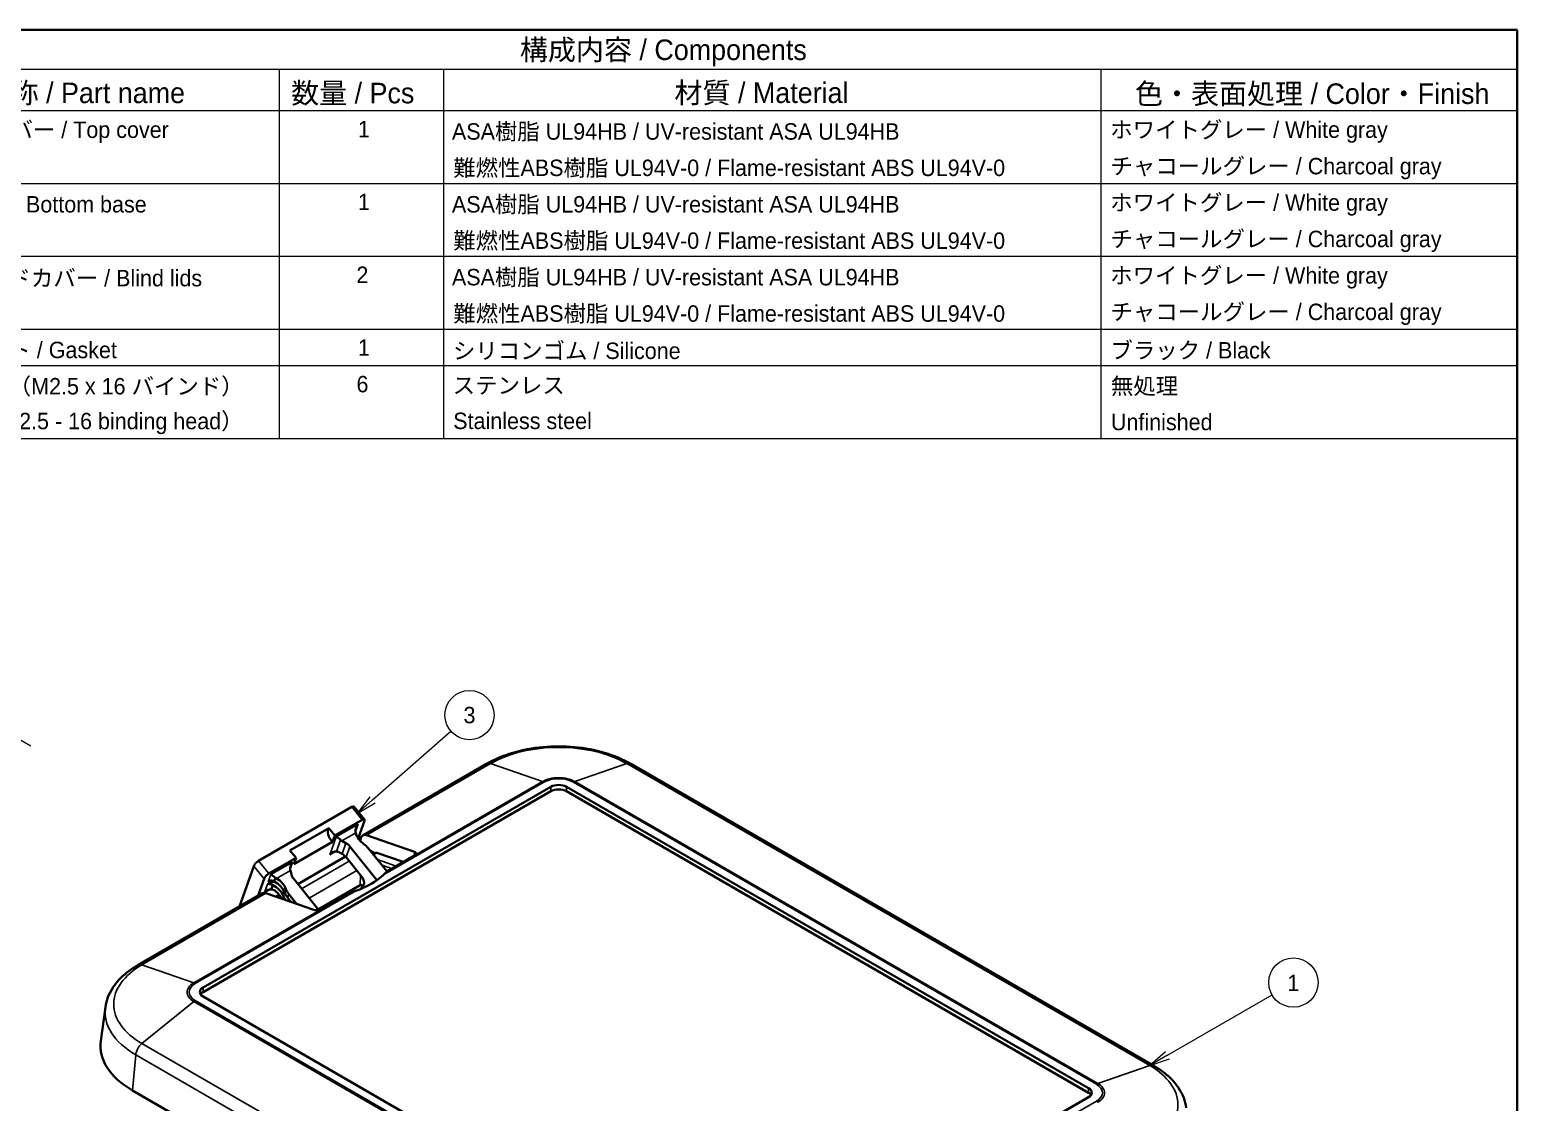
# Model space of a CAD drawing. Header units: millimetres. Extents: x 22 to 2984, y 12 to 577.
# Drawn here: x 336.7 to 608.2, y 237.7 to 433.5 of the extents above; entities that cross this region are included whole.
import ezdxf

# ---------------------------------------------------------------- set-up
doc = ezdxf.new("R2010")
doc.units = ezdxf.units.MM
doc.header["$LTSCALE"] = 1.5
doc.layers.get('Defpoints').update_dxf_attribs({"lineweight": 25})
for name, color, linetype, lineweight in [('Border (ISO)', 7, 'Continuous', 35), ('Dimension (ISO)', 7, 'Continuous', 18), ('Symbol (ISO)', 7, 'Continuous', 18), ('Visible (ISO)', 7, 'Continuous', 35), ('Visible Narrow (ISO)', 7, 'Continuous', 25)]:
    doc.layers.add(name, color=color, linetype=linetype, lineweight=lineweight)
doc.layers.add('Symbol (TK)', color=100, linetype='Continuous', lineweight=18, true_color=0x00ff3f)
doc.styles.add('Note Text (TK)', font='MS PGothic.ttf')
doc.styles.add('Note Text (TK2)', font='MS PGothic.ttf')
doc.dimstyles.new('Default - Method 1b (TK)', dxfattribs={"dimscale": 1.5, "dimtxt": 2.5, "dimasz": 2.5, "dimexe": 1, "dimexo": 1.5, "dimgap": 1, "dimtad": 1, "dimtoh": 1, "dimrnd": 1e-08, "dimdsep": 46, "dimtxsty": 'Note Text (TK)', "dimcen": 0.09, "dimdle": 5, "dimclrd": 100, "dimclre": 100, "dimclrt": 7, "dimadec": 1, "dimazin": 1, "dimtfac": 1, "dimtmove": 0, "dimatfit": 3, "dimfxl": 1, "dimtolj": 1, "dimlwd": -1, "dimlwe": -1, "dimarcsym": 0})

# ---------------------------------------------------------------- blocks, each defined once
blk = doc.blocks.new('図面枠 tk図枠')
at = {"layer": 'Border (ISO)'}
for p, q in [((14.5, 289), (405.5, 289)), ((405.5, 289), (405.5, 8))]:
    blk.add_line(p, q, dxfattribs=at)
blk = doc.blocks.new('*D6')
at = {"layer": 'Defpoints', "color": 0, "transparency": 16777216}
for p in [(282.14, 334.43), (191.81, 281.31), (245.14, 250.52)]:
    blk.add_point(p, dxfattribs=at)
at = {"layer": 'Dimension (ISO)', "color": 100, "transparency": 16777216}
for p, q in [((284.38, 333.14), (336.96, 302.78)), ((332.24, 301.74), (248.37, 252.42)), ((194.05, 280.01), (246.63, 249.65))]:
    blk.add_line(p, q, dxfattribs=at)
for points in [[(331.92, 302.28), (332.56, 301.2), (335.47, 303.64)], [(248.05, 252.95), (248.69, 251.88), (245.14, 250.52)]]:
    blk.add_solid(points, dxfattribs=at)
at = {"layer": 'Dimension (ISO)', "color": 7, "transparency": 16777216, "insert": (285.98, 278.05), "char_height": 3.75, "attachment_point": 4, "rotation": 30.4613, "style": 'Note Text (TK)'}
blk.add_mtext('\\A1;{\\Q-29.539;\\W0.820;\\H0.816x; 130}', dxfattribs=at)
blk = doc.blocks.new('構成内容 _ Components')
at = {"layer": 'Symbol (ISO)'}
for p, q in [((405.5, 289), (199.83, 289)), ((405.5, 289), (405.5, 284.16)), ((405.5, 284.16), (199.83, 284.16)), ((254.83, 284.16), (254.83, 279.12)), ((274.83, 284.16), (274.83, 279.12)), ((354.83, 284.16), (354.83, 279.12)), ((405.5, 284.16), (405.5, 279.12)), ((405.5, 279.12), (199.83, 279.12)), ((254.83, 279.12), (254.83, 239.22)), ((274.83, 279.12), (274.83, 239.22)), ((354.83, 279.12), (354.83, 239.22)), ((405.5, 279.12), (405.5, 239.22)), ((405.5, 270.25), (199.83, 270.25)), ((405.5, 261.39), (199.83, 261.39)), ((405.5, 252.52), (199.83, 252.52)), ((405.5, 248.09), (199.83, 248.09)), ((405.5, 239.22), (199.83, 239.22))]:
    blk.add_line(p, q, dxfattribs=at)
at = {"layer": 'Symbol (ISO)', "color": 7, "attachment_point": 7}
for s, insert, char_height, style in [('構成内容 / Components', (284.14, 284.56), 2.5, 'Note Text (TK)'), ('名称 / Part name', (218.76, 279.79), 2.5, 'Note Text (TK)'), ('数量 / Pcs', (256.3, 279.76), 2.5, 'Note Text (TK)'), ('材質 / Material', (302.95, 279.8), 2.5, 'Note Text (TK)'), ('色・表面処理 / Color・Finish', (358.98, 279.69), 2.5, 'Note Text (TK)'), ('トップカバー / Top cover', (211.24, 275.23), 2, 'Note Text (TK2)'), ('1', (264.43, 275.91), 2, 'Note Text (TK2)'), ('ASA樹脂 UL94HB / UV-resistant ASA UL94HB', (275.87, 275.4), 2, 'Note Text (TK2)'), ('ホワイトグレー / White gray', (355.97, 275.24), 2, 'Note Text (TK2)'), ('難燃性ABS樹脂 UL94V-0 / Flame-resistant ABS UL94V-0', (276.03, 270.97), 2, 'Note Text (TK2)'), ('チャコールグレー / Charcoal gray', (356, 270.8), 2, 'Note Text (TK2)'), ('ボディー / Bottom base', (210.95, 266.55), 2, 'Note Text (TK2)'), ('1', (264.43, 267.05), 2, 'Note Text (TK2)'), ('ASA樹脂 UL94HB / UV-resistant ASA UL94HB', (275.87, 266.54), 2, 'Note Text (TK2)'), ('ホワイトグレー / White gray', (355.97, 266.37), 2, 'Note Text (TK2)'), ('難燃性ABS樹脂 UL94V-0 / Flame-resistant ABS UL94V-0', (276.03, 262.11), 2, 'Note Text (TK2)'), ('チャコールグレー / Charcoal gray', (356, 261.94), 2, 'Note Text (TK2)'), ('ブラインドカバー / Blind lids', (211, 257.66), 2, 'Note Text (TK2)'), ('2', (264.25, 258.18), 2, 'Note Text (TK2)'), ('ASA樹脂 UL94HB / UV-resistant ASA UL94HB', (275.87, 257.67), 2, 'Note Text (TK2)'), ('ホワイトグレー / White gray', (355.97, 257.5), 2, 'Note Text (TK2)'), ('難燃性ABS樹脂 UL94V-0 / Flame-resistant ABS UL94V-0', (276.03, 253.24), 2, 'Note Text (TK2)'), ('チャコールグレー / Charcoal gray', (356, 253.07), 2, 'Note Text (TK2)'), ('ガスケット / Gasket', (210.99, 248.83), 2, 'Note Text (TK2)'), ('1', (264.43, 249.32), 2, 'Note Text (TK2)'), ('シリコンゴム / Silicone', (275.99, 248.82), 2, 'Note Text (TK2)'), ('ブラック / Black', (356, 248.79), 2, 'Note Text (TK2)'), ('取付ビス（M2.5 x 16 バインド）', (211.03, 244.36), 2, 'Note Text (TK2)'), ('6', (264.26, 244.85), 2, 'Note Text (TK2)'), ('ステンレス', (275.96, 244.6), 2, 'Note Text (TK2)'), ('無処理', (356.06, 244.42), 2, 'Note Text (TK2)'), ('Screw（M2.5 - 16 binding head）', (211.03, 239.78), 2, 'Note Text (TK2)'), ('Stainless steel', (276.03, 240.38), 2, 'Note Text (TK2)'), ('Unfinished', (356.06, 240.24), 2, 'Note Text (TK2)')]:
    blk.add_mtext(s, dxfattribs=dict(at, insert=insert, char_height=char_height, style=style))
blk = doc.blocks.new('バルーン1')
at = {"layer": 'Symbol (TK)', "color": 100, "true_color": 0x00ff40}
for p, q in [((362.94, 164.2), (375.66, 171.55)), ((362.69, 164.64), (360.78, 162.95)), ((362.94, 164.2), (360.78, 162.95)), ((360.78, 162.95), (363.19, 163.77))]:
    blk.add_line(p, q, dxfattribs=at)
at = {"layer": 'Symbol (TK)'}
blk.add_circle((378.26, 173.05), 3, dxfattribs=at)
at = {"layer": 'Symbol (TK)', "color": 7, "insert": (378.26, 173.02), "char_height": 2, "attachment_point": 5, "style": 'Note Text (TK2)'}
blk.add_mtext('1', dxfattribs=at)
blk = doc.blocks.new('バルーン5')
at = {"layer": 'Symbol (TK)', "color": 100, "true_color": 0x00ff40}
for p, q in [((266.2, 195.29), (275.75, 203.63)), ((265.87, 195.66), (264.32, 193.64)), ((266.2, 195.29), (264.32, 193.64)), ((264.32, 193.64), (266.53, 194.91))]:
    blk.add_line(p, q, dxfattribs=at)
at = {"layer": 'Symbol (TK)'}
blk.add_circle((278.01, 205.6), 3, dxfattribs=at)
at = {"layer": 'Symbol (TK)', "color": 7, "insert": (278.01, 205.59), "char_height": 2, "attachment_point": 5, "style": 'Note Text (TK2)'}
blk.add_mtext('3', dxfattribs=at)

msp = doc.modelspace()

# ---------------------------------------------------------------- linework, layer by layer
at = {"layer": 'Visible (ISO)'}
for p, q in [((420.14403, 299.51645), (397.51661, 286.45251)), ((541.89077, 244.40294), (446.43136, 299.51645)), ((368.37529, 258.664), (431.87348, 295.3247)), ((368.37529, 257.84751), (431.87348, 294.5082)), ((434.70191, 295.3247), (530.0199, 240.29283)), ((434.70191, 294.5082), (530.0199, 239.47633)), ((395.53589, 291.62872), (378.49462, 281.78994)), ((395.96427, 291.68378), (397.83777, 289.35312)), ((384.25095, 283.70867), (391.32202, 287.79115)), ((391.32202, 287.79115), (392.42429, 286.41991)), ((397.40939, 289.29806), (392.42429, 286.41991)), ((396.71308, 285.88589), (397.83782, 289.07567)), ((392.01642, 285.2632), (384.94536, 281.18071)), ((392.42429, 286.41991), (392.01642, 285.2632)), ((393.74053, 285.45344), (394.45887, 285.03871)), ((397.08141, 285.42139), (397.11105, 285.7123)), ((398.23926, 286.48187), (406.98743, 283.45142)), ((385.35322, 282.33742), (384.25095, 283.70867)), ((385.68637, 277.55837), (394.38189, 282.57873)), ((393.76563, 283.07268), (393.43366, 283.26434)), ((397.35972, 278.88266), (394.48733, 282.45597)), ((400.1215, 278.27539), (395.18057, 284.422)), ((401.95606, 279.85687), (398.54089, 284.10541)), ((399.45705, 282.96568), (399.93677, 283.24265)), ((400.11743, 283.24999), (404.90023, 281.59318)), ((406.98743, 282.79822), (402.03768, 279.94048)), ((377.65025, 280.83271), (375.0602, 273.48729)), ((385.35322, 282.33742), (380.36812, 279.45927)), ((384.322, 280.01566), (384.51448, 279.29732)), ((384.94536, 281.18071), (385.35322, 282.33742)), ((379.52375, 278.50204), (378.44448, 275.44121)), ((380.84351, 276.59358), (381.11865, 277.37389)), ((381.58706, 278.70229), (381.34973, 278.02923)), ((389.50029, 272.81379), (384.92752, 278.5024)), ((397.08399, 277.36187), (389.40716, 272.92965)), ((397.67031, 277.36492), (397.18429, 276.67349)), ((379.13184, 275.83805), (356.50442, 262.77411)), ((388.60265, 272.83696), (379.85449, 275.86741)), ((381.6689, 275.23888), (382.29491, 275.60031)), ((383.81412, 275.08097), (384.46609, 274.26991)), ((385.51645, 273.90605), (384.0452, 275.73632)), ((394.96661, 275.858), (390.01686, 273.00026)), ((463.69329, 201.99914), (368.37529, 257.03101)), ((350.54582, 255.08043), (349.70991, 248.95676)), ((355.50595, 239.88458), (450.96536, 184.77106)), ((530.0199, 238.65984), (466.52171, 201.99914))]:
    msp.add_line(p, q, dxfattribs=at)
for centre, major_axis, ratio, start_param, end_param in [((433.28769, 294.5082), (2, 0), 0.577350269, 0.785398163, 2.35619449), ((433.28769, 293.69171), (2, 0), 0.577350269, 0.785398163, 2.35619449), ((395.32792, 291.03891), (-0.62553, -0.65665), 0.363462948, 3.093159599, 4.032041613), ((392.42429, 286.41991), (-0.9, 1.55885), 0.577350269, 0.261799388, 2.029991274), ((397.33977, 287.83033), (-0.8988, -1.08217), 0.661603256, 4.662034005, 5.802390323), ((397.20142, 288.70825), (0.62553, 0.65665), 0.363462948, 5.60283794, 7.173634267), ((393.37107, 285.53899), (0.81912, -0.68032), 0.13632658, 1.532784158, 2.63204273), ((394.16479, 285.99725), (-1.01432, 0.47925), 0.605379406, 1.161384438, 1.435526632), ((399.17049, 286.93749), (2.6238, -1.8443), 0.788675135, 3.881789256, 4.71932371), ((398.51661, 284.72046), (-1, 1.73205), 0.577350269, 5.695182704, 6.957926249), ((392.21567, 282.26228), (0.8988, 1.08217), 0.661603256, 0.421182779, 1.520441351), ((393.0094, 282.72054), (-1.01432, 0.47925), 0.605379406, 4.577119286, 5.2460526), ((393.07311, 281.63947), (-1.6355, 1.2113), 0.776700377, 4.387052672, 4.858590426), ((393.76635, 283.6055), (-1.6355, 1.2113), 0.776700377, 4.387052672, 4.858590426), ((396.41957, 282.88066), (-2.45325, 1.81694), 0.776700377, 4.387052672, 4.751347567), ((400.18677, 282.80963), (-0.25, 0.43301), 0.577350269, 5.695182704, 6.283185307), ((406.28032, 283.04317), (0.9978, 0.14581), 0.454216124, 5.431511378, 7.002307704), ((378.28665, 281.20013), (-0.62553, -0.65665), 0.363462948, 4.032041613, 5.60283794), ((385.39857, 280.93607), (-0.8988, -1.08217), 0.661603256, 4.662034005, 5.761292577), ((384.60485, 280.47781), (-0.12591, 1.06995), 0.338451735, 1.703116064, 1.977258259), ((380.16015, 278.86946), (0.62553, 0.65665), 0.363462948, 0.890448959, 2.461245286), ((380.73663, 276.67871), (-0.81775, 0.60565), 0.776700377, 4.81749268, 5.382905865), ((381.42987, 278.64474), (0.81912, -0.68032), 0.13632658, 1.491686412, 2.63204273), ((380.96771, 277.33405), (-0.81775, 0.60565), 0.776700377, 4.81749268, 5.2515618), ((380.24274, 274.96569), (2.6238, -1.8443), 0.788675135, 0.862102775, 1.780704806), ((380.47382, 275.62103), (-2.6238, 1.8443), 0.788675135, 4.003695429, 4.92229746), ((380.7049, 276.27638), (2.6238, -1.8443), 0.788675135, 0.862102775, 1.69963723), ((386.34173, 279.3189), (-1.6355, 1.2113), 0.776700377, 0.773922263, 1.245460018), ((387.73645, 284.14653), (-16.025, 0), 0.577350269, 2.130122039, 2.582266941), ((397.43061, 276.71156), (-0.33693, 0.65559), 0.553480125, 5.262615569, 6.310244843), ((396.93546, 278.27909), (0.6, -1.03923), 0.577350269, 0.261799388, 1.832595715), ((380.13184, 274.106), (-1, 1.73205), 0.577350269, 5.695182704, 6.283185307), ((380.27447, 275.36802), (0.8988, 1.08217), 0.661603256, 0.380085033, 1.520441351), ((380.01167, 274.31035), (2.6238, -1.8443), 0.788675135, 0.929606667, 1.563443243), ((385.70436, 275.65038), (-2.45325, 1.81694), 0.776700377, 0.881165123, 1.160281118), ((385.93544, 276.30572), (-2.45325, 1.81694), 0.776700377, 0.881165123, 1.245460018), ((386.16652, 276.96106), (-2.45325, 1.81694), 0.776700377, 0.881165123, 1.245460018), ((389.30976, 273.24521), (0.9978, 0.14581), 0.454216124, 3.860715051, 5.431511378), ((369.7895, 257.84751), (-2, 0), 0.577350269, 5.497787144, 7.068583471), ((369.7895, 257.03101), (-2, 0), 0.577350269, 5.497787144, 5.921818183), ((369.64808, 248.04955), (-20, 0), 0.577350269, 6.204536831, 7.068583471), ((528.60569, 239.47633), (2, 0), 0.577350269, 5.497787144, 7.068583471), ((528.60569, 238.65984), (2, 0), 0.577350269, 0.361367124, 0.785398163)]:
    msp.add_ellipse(centre, major_axis=major_axis, ratio=ratio, start_param=start_param, end_param=end_param, dxfattribs=at)
for points, knots in [([(420.14403, 299.51645), (421.57279, 300.34135), (423.18965, 301.01557), (426.66344, 302.03747), (428.5203, 302.38451), (432.31771, 302.73176), (434.25768, 302.73176), (438.05509, 302.38451), (439.91194, 302.03747), (443.38573, 301.01557), (445.00259, 300.34135), (446.43136, 299.51645)], [4.71238898, 4.71238898, 4.71238898, 4.71238898, 5.026548246, 5.026548246, 5.340707511, 5.340707511, 5.654866776, 5.654866776, 5.969026042, 5.969026042, 6.283185307, 6.283185307, 6.283185307, 6.283185307]), ([(396.25225, 286.90359), (396.23443, 286.97459), (396.2214, 287.05091), (396.21277, 287.13514), (396.21225, 287.14049), (396.21175, 287.14586)], [0.49692424078, 0.49692424078, 0.49692424078, 0.49692424078, 0.52047221788, 0.52047221788, 0.52206750831, 0.52206750831, 0.52206750831, 0.52206750831]), ([(380.14928, 277.56096), (380.20956, 277.57299), (380.28507, 277.57559), (380.44078, 277.56753), (380.51628, 277.55924), (380.59705, 277.55269)], [0, 0, 0, 0, 0.03270193938, 0.03270193938, 0.05855876496, 0.05855876496, 0.05855876496, 0.05855876496]), ([(380.95153, 278.19005), (380.93144, 278.19412), (380.91108, 278.1967), (380.786, 278.20477), (380.67477, 278.17857), (380.46584, 278.08828), (380.36838, 278.02339), (380.28793, 277.95417)], [0.13361113649, 0.13361113649, 0.13361113649, 0.13361113649, 0.13968867321, 0.13968867321, 0.17239061258, 0.17239061258, 0.20509255196, 0.20509255196, 0.20509255196, 0.20509255196]), ([(381.58706, 278.70229), (381.59159, 278.69926), (381.59615, 278.69622), (381.66814, 278.64858), (381.73884, 278.60556), (381.81028, 278.56551)], [0.44219901658, 0.44219901658, 0.44219901658, 0.44219901658, 0.44379430701, 0.44379430701, 0.46734228411, 0.46734228411, 0.46734228411, 0.46734228411]), ([(381.48548, 276.36606), (381.42653, 276.408), (381.36447, 276.44393), (381.16785, 276.53729), (381.01384, 276.57883), (380.85444, 276.59272), (380.84897, 276.59317), (380.84351, 276.59358)], [0.45486924532, 0.45486924532, 0.45486924532, 0.45486924532, 0.47554257625, 0.47554257625, 0.52047221788, 0.52047221788, 0.52206750831, 0.52206750831, 0.52206750831, 0.52206750831]), ([(350.54582, 255.08043), (350.6312, 255.7059), (350.79287, 256.32217), (351.25369, 257.51192), (351.55248, 258.08546), (352.26765, 259.17797), (352.68393, 259.69715), (353.61738, 260.67735), (354.13459, 261.1385), (355.25666, 262.00128), (355.86158, 262.40296), (356.50442, 262.77411)], [4.0056392932, 4.0056392932, 4.0056392932, 4.0056392932, 4.1469892306, 4.1469892306, 4.288339168, 4.288339168, 4.4296891055, 4.4296891055, 4.5710390429, 4.5710390429, 4.7123889804, 4.7123889804, 4.7123889804, 4.7123889804]), ([(541.89077, 244.40294), (542.53361, 244.03179), (543.13853, 243.63011), (544.26061, 242.76732), (544.77782, 242.30618), (545.71126, 241.32598), (546.12754, 240.80679), (546.84271, 239.71429), (547.14151, 239.14075), (547.60232, 237.95099), (547.764, 237.33473), (547.84938, 236.70926)], [6.2831853072, 6.2831853072, 6.2831853072, 6.2831853072, 6.4245352446, 6.4245352446, 6.5658851821, 6.5658851821, 6.7072351195, 6.7072351195, 6.848585057, 6.848585057, 6.9899349944, 6.9899349944, 6.9899349944, 6.9899349944])]:
    msp.add_open_spline(points, degree=3, knots=knots, dxfattribs=at)
for points in [[(402.03768, 279.94048), (401.82374, 279.72032), (401.58305, 279.48038), (401.31944, 279.23726)], [(396.23955, 276.30438), (395.81849, 276.1522), (395.38981, 276.00569), (394.96661, 275.858)]]:
    msp.add_open_spline(points, degree=3, dxfattribs=at)
at = {"layer": 'Visible Narrow (ISO)'}
for p, q in [((398.23926, 286.48187), (420.86668, 299.54581)), ((420.86668, 299.54581), (430.32195, 296.27041)), ((436.25344, 296.27041), (445.70871, 299.54581)), ((445.70871, 299.54581), (541.16812, 244.43229)), ((401.31944, 279.23726), (430.5993, 296.142)), ((430.32195, 296.27041), (406.98743, 282.79822)), ((435.97609, 296.142), (531.4355, 241.02848)), ((531.71285, 241.15689), (436.25344, 296.27041)), ((431.87348, 295.3247), (431.87348, 294.5082)), ((434.70191, 295.3247), (434.70191, 294.5082)), ((395.53589, 291.62872), (397.40939, 289.29806)), ((396.66995, 288.47869), (392.70125, 286.18736)), ((396.20748, 287.16712), (396.66995, 288.47869)), ((392.70125, 286.18736), (391.54585, 282.91064)), ((392.74321, 283.49299), (393.49487, 285.62473)), ((393.74053, 285.45344), (396.25225, 286.90359)), ((391.54585, 282.91064), (392.55097, 283.49094)), ((394.45887, 285.03871), (393.76563, 283.07268)), ((394.48733, 282.45597), (395.18057, 284.422)), ((399.85199, 283.19369), (398.77301, 283.81664)), ((399.51029, 282.89945), (400.11743, 283.24999)), ((406.98743, 283.45142), (406.98743, 282.79822)), ((377.65025, 280.83271), (379.52375, 278.50204)), ((380.36812, 279.45927), (378.49462, 281.78994)), ((384.72875, 281.58444), (380.76005, 279.2931)), ((381.81028, 278.56551), (384.322, 280.01566)), ((384.26616, 280.27252), (384.72875, 281.58444)), ((395.07475, 281.72521), (386.37462, 276.70218)), ((387.74254, 275.00047), (396.44267, 280.02349)), ((403.6054, 280.8456), (400.20576, 282.03427)), ((401.04538, 280.98978), (402.79533, 280.37791)), ((380.14928, 277.56096), (379.60466, 276.01639)), ((381.14132, 278.13371), (380.14928, 277.56096)), ((380.76005, 279.2931), (380.28793, 277.95417)), ((380.28793, 277.95417), (380.65134, 278.16398)), ((380.59705, 277.55269), (381.38924, 278.01006)), ((397.11239, 279.19035), (397.08399, 277.36187)), ((357.22707, 262.80347), (379.85449, 275.86741)), ((366.95969, 259.39965), (396.23955, 276.30438)), ((379.60466, 276.01639), (380.60977, 276.59669)), ((383.05474, 275.3364), (382.87325, 274.82168)), ((383.5169, 276.64708), (383.28582, 275.99174)), ((383.81412, 275.08097), (384.0452, 275.73632)), ((390.01686, 273.00026), (366.68234, 259.52807)), ((366.68234, 259.52807), (357.22707, 262.80347)), ((368.37529, 258.664), (368.37529, 257.84751)), ((357.22707, 248.46092), (366.68234, 256.10352)), ((366.68234, 256.10352), (462.14176, 200.99)), ((462.41911, 201.18184), (366.95969, 256.29536)), ((452.68649, 193.3474), (357.22707, 248.46092)), ((355.50595, 239.88458), (356.09886, 246.3886)), ((356.09886, 246.3886), (451.55827, 191.27508)), ((541.16812, 244.43229), (531.71285, 241.15689)), ((530.0199, 240.29283), (530.0199, 239.47633)), ((531.4355, 237.92419), (502.15565, 221.01946))]:
    msp.add_line(p, q, dxfattribs=at)
for centre, major_axis, start_param, end_param in [((433.28769, 292.37454), (17.56596, 0), 0.785398163, 2.35619449), ((421.14403, 297.7844), (-1, 1.73205), 5.695182704, 6.283185307), ((445.43136, 297.7844), (1, 1.73205), 0, 0.588002604), ((433.28769, 294.55814), (-4.19419, 0), 3.926990817, 5.497787144), ((430.5993, 294.509), (1, -1.73205), 2.35619449, 2.55359005), ((433.28769, 294.58985), (3.80196, 0), 0.785398163, 2.35619449), ((435.97609, 294.509), (1, 1.73205), 0.588002604, 0.785398163), ((369.64808, 255.63219), (-17.56596, 0), 5.497787144, 7.068583471), ((357.50442, 261.04206), (-1, 1.73205), 5.695182704, 6.283185307), ((369.64808, 257.81579), (-4.19419, 0), 5.497787144, 7.068583471), ((369.64808, 257.84751), (-3.80196, 0), 5.497787144, 7.068583471), ((366.95969, 257.76666), (-1, 1.73205), 5.497787144, 5.695182704), ((366.95969, 254.66237), (-1, -1.73205), 3.926990817, 4.124386377), ((369.64808, 254.21125), (-19.1615, 0), 6.204536831, 7.068583471), ((357.50442, 247.01976), (-1, -1.73205), 4.124386377, 5.387129923), ((540.89077, 242.67088), (1, 1.73205), 0, 0.588002604), ((528.74711, 237.26102), (17.56596, 0), 5.497787144, 7.068583471), ((531.4355, 239.39548), (1, 1.73205), 0.588002604, 0.785398163), ((528.74711, 239.47633), (3.80196, 0), 5.497787144, 7.068583471), ((528.74711, 239.44462), (4.19419, 0), 5.497787144, 7.068583471), ((531.4355, 236.29119), (1, -1.73205), 2.15879893, 2.35619449)]:
    msp.add_ellipse(centre, major_axis=major_axis, ratio=0.577350269, start_param=start_param, end_param=end_param, dxfattribs=at)

# ---------------------------------------------------------------- block references
at = {"xscale": 1.5, "yscale": 1.5, "zscale": 1.5}
msp.add_blockref('図面枠 tk図枠', (0, 0), dxfattribs=at)
at = {"layer": 'Symbol (ISO)', "xscale": 1.5, "yscale": 1.5, "zscale": 1.5}
msp.add_blockref('構成内容 _ Components', (0, 0), dxfattribs=at)
at = {"layer": 'Symbol (TK)', "xscale": 1.5, "yscale": 1.5, "zscale": 1.5}
for name in ['バルーン5', 'バルーン1']:
    msp.add_blockref(name, (0, 0), dxfattribs=at)

# ---------------------------------------------------------------- dimensions: what is measured, and where the dimension line sits
at = {"layer": 'Dimension (ISO)', "color": 100, "true_color": 0x00ff3f}
dim = msp.add_linear_dim(base=(245.139, 250.51517), p1=(282.13946, 334.4343), p2=(191.80697, 281.30644), angle=30.4613485, text='{\\Q-29.539;\\W0.820;\\H0.816x; 130}', dimstyle='Default - Method 1b (TK)', override={"dimtoh": 0, "dimdec": 2, "dimlfac": 1.219065, "dimtp": 0, "dimtm": 0, "dimtdec": 2, "dimtofl": 0, "dimatfit": 1}, dxfattribs=at)
dim.commit()
dim.dimension.update_dxf_attribs({"geometry": '*D6', "text_midpoint": (290.30525, 277.0791), "dimtype": 160})

doc.saveas('drawing.dxf')
